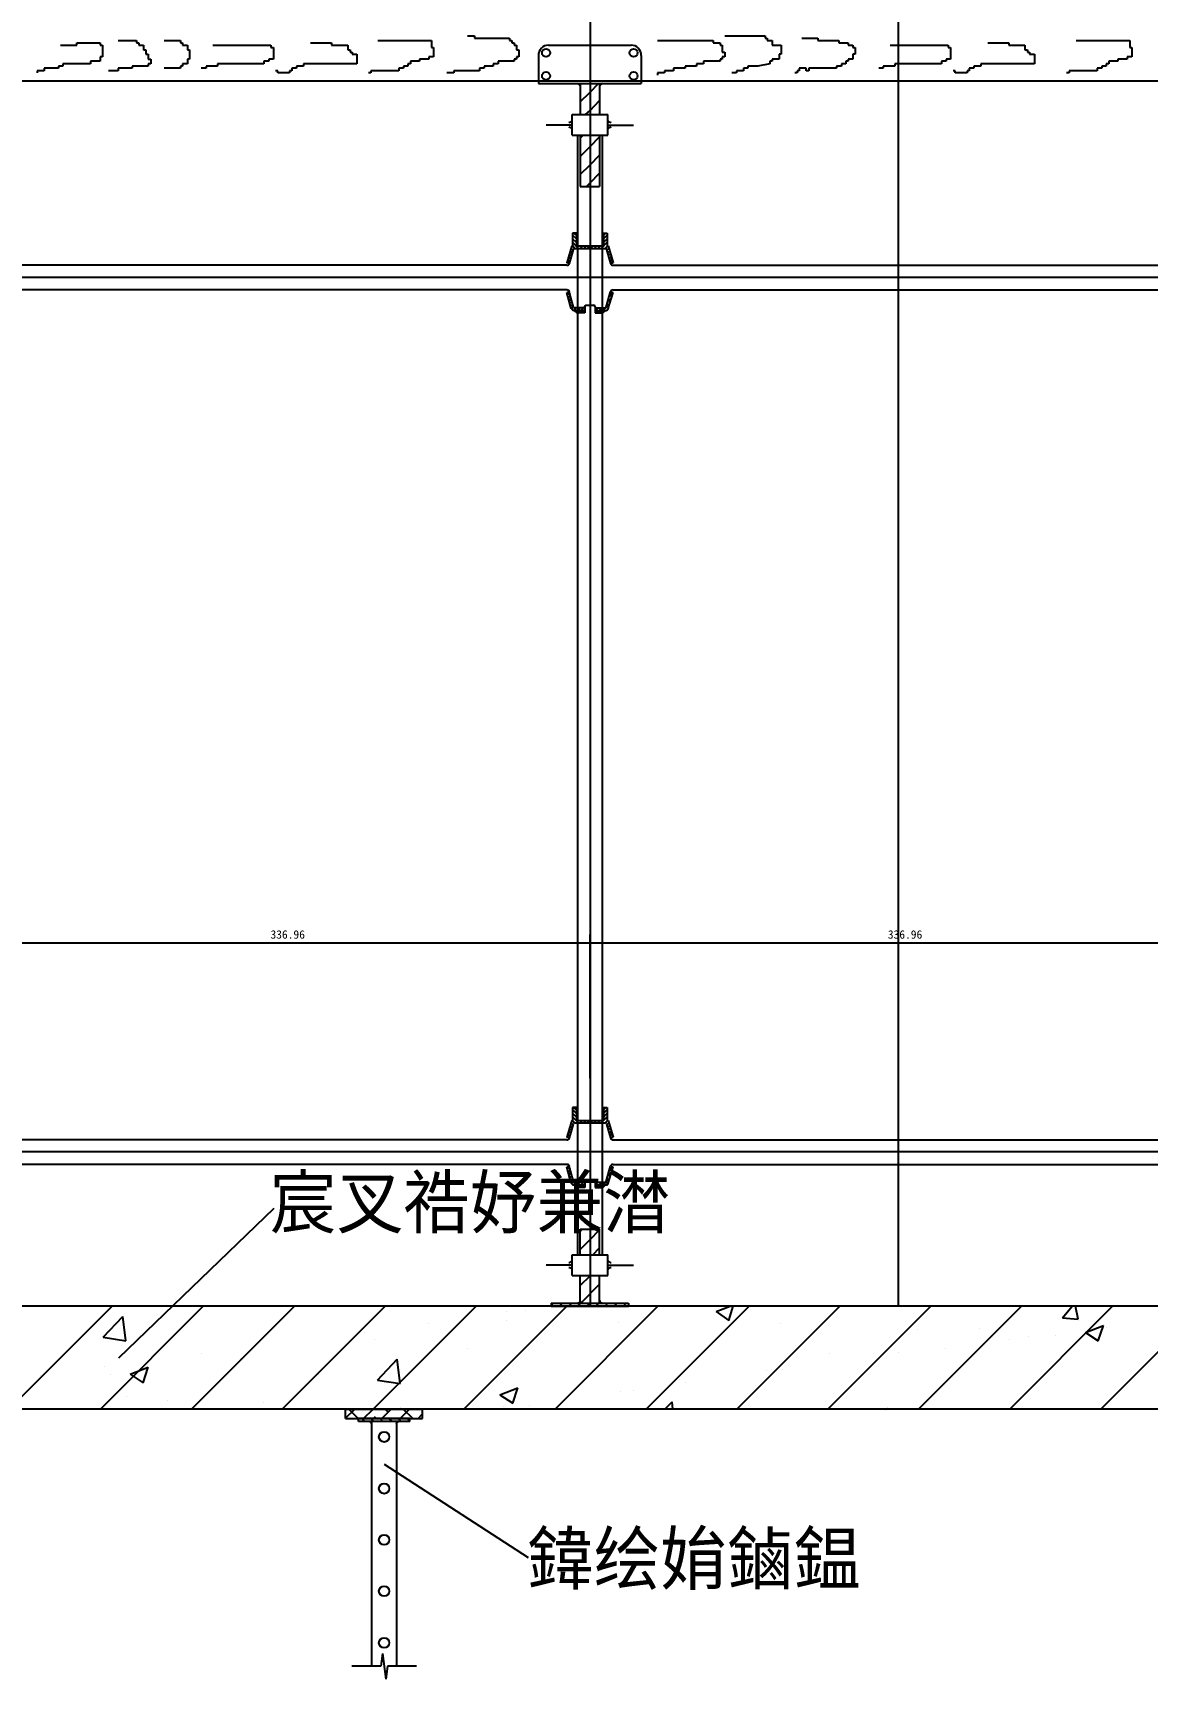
# Model space of a CAD drawing. Header units: metres. Extents: x 0 to 228, y 0 to 136.
# Drawn here: x 58.94 to 89.34, y 37.41 to 82.34 of the extents above; entities that cross this region are included whole.
import ezdxf

# ---------------------------------------------------------------- set-up
doc = ezdxf.new("R2010")
doc.units = ezdxf.units.M
doc.layers.add(' ', color=7, linetype='Continuous')

msp = doc.modelspace()

# ---------------------------------------------------------------- linework, layer by layer
at = {"layer": ' '}
for p, q in [((82.56, 47.59), (82.56, 115.09)), ((74.14, 83.84), (74.14, 47.59)), ((70.8, 82.26), (70.99, 82.26)), ((70.99, 82.26), (70.99, 82.2)), ((77.82, 82.26), (78.72, 82.26)), ((78.72, 82.26), (78.92, 82.26)), ((78.92, 82.26), (78.92, 82.2)), ((59.69, 82.01), (60.13, 82.01)), ((60.13, 82.01), (60.13, 82.07)), ((60.13, 82.07), (60.77, 82.07)), ((60.77, 82.07), (60.77, 82.01)), ((60.77, 82.01), (60.83, 82.01)), ((60.83, 82.01), (60.83, 81.69)), ((61.26, 82.14), (61.7, 82.14)), ((61.7, 82.14), (61.76, 82.14)), ((61.76, 82.14), (61.76, 82.07)), ((61.76, 82.07), (61.83, 82.07)), ((61.83, 82.07), (61.83, 82.01)), ((61.83, 82.01), (61.95, 82.01)), ((61.95, 82.01), (61.95, 81.88)), ((61.95, 81.88), (62.02, 81.88)), ((62.02, 81.88), (62.02, 81.76)), ((62.52, 82.14), (62.96, 82.14)), ((62.96, 82.14), (62.96, 82.07)), ((62.96, 82.07), (63.02, 82.07)), ((63.02, 82.07), (63.02, 82.01)), ((63.02, 82.01), (63.15, 82.01)), ((63.15, 82.01), (63.15, 81.88)), ((63.15, 81.88), (63.21, 81.88)), ((63.21, 81.88), (63.21, 81.63)), ((63.85, 82.01), (65.43, 82.01)), ((65.43, 82.01), (65.43, 81.95)), ((65.43, 81.95), (65.5, 81.95)), ((65.5, 81.95), (65.5, 81.63)), ((66.51, 82.07), (67.08, 82.07)), ((67.08, 82.07), (67.08, 82.01)), ((67.08, 82.01), (67.53, 82.01)), ((67.53, 82.01), (67.53, 81.88)), ((67.53, 81.88), (67.59, 81.88)), ((67.59, 81.88), (67.59, 81.82)), ((67.59, 81.82), (67.65, 81.82)), ((67.65, 81.82), (67.65, 81.76)), ((68.35, 82.14), (69.81, 82.14)), ((69.81, 82.14), (69.81, 81.95)), ((69.81, 81.95), (69.87, 81.95)), ((69.87, 81.95), (69.87, 81.69)), ((70.99, 82.2), (71.94, 82.2)), ((71.94, 82.2), (71.94, 82.14)), ((71.94, 82.14), (72.01, 82.14)), ((72.01, 82.14), (72.01, 82.07)), ((72.01, 82.07), (72.07, 82.07)), ((72.07, 82.07), (72.07, 82.01)), ((72.07, 82.01), (72.13, 82.01)), ((72.13, 82.01), (72.13, 81.88)), ((72.13, 81.88), (72.2, 81.88)), ((72.2, 81.88), (72.2, 81.69)), ((73.01, 82.01), (75.26, 82.01)), ((75.98, 82.14), (77.5, 82.14)), ((77.5, 82.14), (77.5, 82.07)), ((77.5, 82.07), (77.69, 82.07)), ((77.69, 82.07), (77.69, 82.01)), ((77.69, 82.01), (77.75, 82.01)), ((77.75, 82.01), (77.75, 81.82)), ((77.75, 81.82), (77.82, 81.82)), ((77.82, 81.82), (77.82, 81.69)), ((78.92, 82.2), (78.98, 82.2)), ((78.98, 82.2), (78.98, 82.14)), ((78.98, 82.14), (79.11, 82.14)), ((79.11, 82.14), (79.11, 82.01)), ((79.11, 82.01), (79.36, 82.01)), ((79.36, 82.01), (79.36, 81.76)), ((79.92, 82.2), (80.36, 82.2)), ((80.36, 82.2), (80.36, 82.14)), ((80.36, 82.14), (80.93, 82.14)), ((80.93, 82.14), (80.93, 82.07)), ((80.93, 82.07), (81.19, 82.07)), ((81.19, 82.07), (81.19, 82.01)), ((81.19, 82.01), (81.31, 82.01)), ((81.31, 82.01), (81.31, 81.95)), ((81.31, 81.95), (81.38, 81.95)), ((81.38, 81.95), (81.38, 81.76)), ((82.33, 82.01), (83.92, 82.01)), ((83.92, 82.01), (83.92, 81.95)), ((83.92, 81.95), (83.98, 81.95)), ((83.98, 81.95), (83.98, 81.63)), ((85, 82.07), (85.57, 82.07)), ((85.57, 82.07), (85.57, 82.01)), ((85.57, 82.01), (86.01, 82.01)), ((86.01, 82.01), (86.01, 81.88)), ((86.01, 81.88), (86.08, 81.88)), ((86.08, 81.88), (86.08, 81.82)), ((86.08, 81.82), (86.14, 81.82)), ((86.14, 81.82), (86.14, 81.76)), ((87.41, 82.14), (88.87, 82.14)), ((88.87, 82.14), (88.87, 81.95)), ((88.87, 81.95), (88.93, 81.95)), ((88.93, 81.95), (88.93, 81.69)), ((59.63, 81.38), (59.24, 81.38)), ((59.24, 81.38), (59.24, 81.31)), ((59.63, 81.44), (59.63, 81.38)), ((59.75, 81.44), (59.63, 81.44)), ((59.75, 81.5), (59.75, 81.44)), ((60.51, 81.5), (59.75, 81.5)), ((60.51, 81.57), (60.51, 81.5)), ((60.77, 81.57), (60.51, 81.57)), ((60.77, 81.69), (60.77, 81.57)), ((60.83, 81.69), (60.77, 81.69)), ((61.64, 81.38), (61.26, 81.38)), ((61.26, 81.38), (61.26, 81.31)), ((61.64, 81.44), (61.64, 81.38)), ((62.08, 81.44), (61.64, 81.44)), ((62.02, 81.76), (62.08, 81.76)), ((62.08, 81.76), (62.08, 81.63)), ((62.08, 81.63), (62.15, 81.63)), ((62.08, 81.5), (62.08, 81.44)), ((62.15, 81.5), (62.08, 81.5)), ((62.15, 81.63), (62.15, 81.5)), ((62.96, 81.38), (62.52, 81.38)), ((62.96, 81.44), (62.96, 81.38)), ((63.02, 81.44), (62.96, 81.44)), ((63.02, 81.5), (63.02, 81.44)), ((63.15, 81.5), (63.02, 81.5)), ((63.15, 81.63), (63.15, 81.5)), ((63.21, 81.63), (63.15, 81.63)), ((63.66, 81.38), (63.53, 81.38)), ((63.97, 81.44), (63.66, 81.44)), ((63.66, 81.44), (63.66, 81.38)), ((65.24, 81.5), (63.97, 81.5)), ((63.97, 81.5), (63.97, 81.44)), ((65.24, 81.57), (65.24, 81.5)), ((65.37, 81.57), (65.24, 81.57)), ((65.37, 81.63), (65.37, 81.57)), ((65.5, 81.63), (65.37, 81.63)), ((66, 81.38), (66, 81.31)), ((66.13, 81.38), (66, 81.38)), ((66.13, 81.44), (66.13, 81.38)), ((66.32, 81.44), (66.13, 81.44)), ((67.78, 81.5), (66.32, 81.5)), ((66.32, 81.5), (66.32, 81.44)), ((67.65, 81.76), (67.78, 81.76)), ((67.78, 81.76), (67.78, 81.5)), ((68.92, 81.38), (68.92, 81.31)), ((69.05, 81.38), (68.92, 81.38)), ((69.05, 81.44), (69.05, 81.38)), ((69.17, 81.44), (69.05, 81.44)), ((69.17, 81.5), (69.17, 81.44)), ((69.24, 81.5), (69.17, 81.5)), ((69.24, 81.57), (69.24, 81.5)), ((69.49, 81.57), (69.24, 81.57)), ((69.49, 81.63), (69.49, 81.57)), ((69.74, 81.63), (69.49, 81.63)), ((69.74, 81.69), (69.74, 81.63)), ((69.87, 81.69), (69.74, 81.69)), ((71.12, 81.38), (71.12, 81.31)), ((71.25, 81.38), (71.12, 81.38)), ((71.5, 81.44), (71.25, 81.44)), ((71.25, 81.44), (71.25, 81.38)), ((71.5, 81.5), (71.5, 81.44)), ((71.63, 81.5), (71.5, 81.5)), ((71.63, 81.57), (71.63, 81.5)), ((72.07, 81.57), (71.63, 81.57)), ((72.07, 81.63), (72.07, 81.57)), ((72.13, 81.63), (72.07, 81.63)), ((72.13, 81.69), (72.13, 81.63)), ((72.2, 81.69), (72.13, 81.69)), ((72.73, 81.73), (72.73, 80.96)), ((75.54, 81.73), (75.54, 80.96)), ((76.42, 81.38), (76.42, 81.31)), ((76.74, 81.38), (76.42, 81.38)), ((77.05, 81.44), (76.74, 81.44)), ((76.74, 81.44), (76.74, 81.38)), ((77.05, 81.5), (77.05, 81.44)), ((77.24, 81.5), (77.05, 81.5)), ((77.69, 81.57), (77.24, 81.57)), ((77.24, 81.57), (77.24, 81.5)), ((77.69, 81.63), (77.69, 81.57)), ((77.75, 81.63), (77.69, 81.63)), ((77.75, 81.69), (77.75, 81.63)), ((77.82, 81.69), (77.75, 81.69)), ((78.33, 81.38), (78.33, 81.31)), ((78.45, 81.38), (78.33, 81.38)), ((78.72, 81.44), (78.45, 81.44)), ((78.45, 81.44), (78.45, 81.38)), ((79.05, 81.5), (78.72, 81.44)), ((79.05, 81.57), (79.05, 81.5)), ((79.11, 81.57), (79.05, 81.57)), ((79.11, 81.63), (79.11, 81.57)), ((79.3, 81.63), (79.11, 81.63)), ((79.36, 81.76), (79.3, 81.76)), ((79.3, 81.76), (79.3, 81.63)), ((79.85, 81.38), (79.85, 81.31)), ((80.04, 81.38), (79.85, 81.38)), ((80.04, 81.31), (80.04, 81.38)), ((80.11, 81.38), (80.11, 81.31)), ((80.87, 81.38), (80.11, 81.38)), ((80.87, 81.44), (80.87, 81.38)), ((81, 81.44), (80.87, 81.44)), ((81, 81.5), (81, 81.44)), ((81.12, 81.5), (81, 81.5)), ((81.12, 81.57), (81.12, 81.5)), ((81.19, 81.57), (81.12, 81.57)), ((81.19, 81.63), (81.19, 81.57)), ((81.31, 81.63), (81.19, 81.63)), ((81.38, 81.76), (81.31, 81.76)), ((81.31, 81.76), (81.31, 81.63)), ((82.14, 81.38), (82.02, 81.38)), ((82.14, 81.44), (82.14, 81.38)), ((82.46, 81.44), (82.14, 81.44)), ((83.73, 81.5), (82.46, 81.5)), ((82.46, 81.5), (82.46, 81.44)), ((83.73, 81.57), (83.73, 81.5)), ((83.86, 81.57), (83.73, 81.57)), ((83.86, 81.63), (83.86, 81.57)), ((83.98, 81.63), (83.86, 81.63)), ((84.62, 81.38), (84.49, 81.38)), ((84.49, 81.38), (84.49, 81.31)), ((84.62, 81.44), (84.62, 81.38)), ((84.81, 81.44), (84.62, 81.44)), ((86.27, 81.5), (84.81, 81.5)), ((84.81, 81.5), (84.81, 81.44)), ((86.14, 81.76), (86.27, 81.76)), ((86.27, 81.76), (86.27, 81.5)), ((87.98, 81.38), (87.98, 81.31)), ((88.11, 81.38), (87.98, 81.38)), ((88.23, 81.44), (88.11, 81.44)), ((88.11, 81.44), (88.11, 81.38)), ((88.23, 81.5), (88.23, 81.44)), ((88.3, 81.5), (88.23, 81.5)), ((88.3, 81.57), (88.3, 81.5)), ((88.55, 81.57), (88.3, 81.57)), ((88.55, 81.63), (88.55, 81.57)), ((88.8, 81.63), (88.55, 81.63)), ((88.8, 81.69), (88.8, 81.63)), ((88.93, 81.69), (88.8, 81.69)), ((128.89, 81.03), (36.23, 81.03)), ((59.05, 81.31), (59.05, 81.25)), ((59.24, 81.31), (59.05, 81.31)), ((61.26, 81.31), (61, 81.31)), ((65.62, 81.31), (65.56, 81.31)), ((65.62, 81.25), (65.62, 81.31)), ((65.94, 81.25), (65.62, 81.25)), ((65.94, 81.31), (65.94, 81.25)), ((66, 81.31), (65.94, 81.31)), ((68.16, 81.25), (68.09, 81.25)), ((68.92, 81.31), (68.16, 81.31)), ((68.16, 81.31), (68.16, 81.25)), ((70.42, 81.25), (70.23, 81.25)), ((70.42, 81.31), (70.42, 81.25)), ((71.12, 81.31), (70.42, 81.31)), ((72.73, 80.96), (75.54, 80.96)), ((73.87, 80.96), (73.87, 80.12)), ((74.14, 80.73), (74.37, 80.96)), ((74.4, 80.96), (74.4, 80.12)), ((76.17, 81.25), (75.98, 81.25)), ((75.98, 81.25), (75.98, 81.19)), ((76.17, 81.31), (76.17, 81.25)), ((76.42, 81.31), (76.17, 81.31)), ((78.14, 81.25), (78.01, 81.25)), ((78.14, 81.31), (78.14, 81.25)), ((78.33, 81.31), (78.14, 81.31)), ((79.79, 81.25), (79.73, 81.25)), ((79.79, 81.31), (79.79, 81.25)), ((79.85, 81.31), (79.79, 81.31)), ((80.11, 81.31), (80.04, 81.31)), ((84.11, 81.31), (84.05, 81.31)), ((84.11, 81.25), (84.11, 81.31)), ((84.43, 81.25), (84.11, 81.25)), ((84.43, 81.31), (84.43, 81.25)), ((84.49, 81.31), (84.43, 81.31)), ((87.22, 81.25), (87.15, 81.25)), ((87.98, 81.31), (87.22, 81.31)), ((87.22, 81.31), (87.22, 81.25)), ((73.87, 80.46), (74.14, 80.73)), ((74.14, 80.23), (74.4, 80.5)), ((73.65, 79.55), (73.65, 80.12)), ((73.65, 80.12), (74.63, 80.12)), ((74.02, 80.12), (74.14, 80.23)), ((74.63, 79.55), (74.63, 80.12)), ((73.65, 79.83), (72.94, 79.83)), ((73.65, 79.55), (74.63, 79.55)), ((73.8, 79.55), (73.8, 48.99)), ((73.87, 79.55), (73.87, 78.15)), ((73.87, 79.47), (73.95, 79.55)), ((74.4, 79.55), (74.4, 78.15)), ((74.47, 79.55), (74.47, 48.99)), ((74.63, 79.83), (75.33, 79.83)), ((73.87, 78.97), (74.14, 79.24)), ((74.14, 79.24), (74.4, 79.51)), ((73.87, 78.48), (74.14, 78.74)), ((74.14, 78.74), (74.4, 79.01)), ((74.04, 78.15), (74.14, 78.25)), ((74.14, 78.25), (74.4, 78.52)), ((73.87, 78.15), (74.4, 78.15)), ((73.66, 76.88), (73.66, 76.53)), ((73.77, 76.88), (73.66, 76.88)), ((73.77, 76.82), (73.7, 76.88)), ((73.77, 76.88), (73.77, 76.53)), ((74.51, 76.88), (74.51, 76.53)), ((74.51, 76.88), (74.61, 76.88)), ((74.51, 76.82), (74.57, 76.88)), ((74.61, 76.88), (74.61, 76.53)), ((73.64, 76.53), (73.51, 76.07)), ((73.68, 76.43), (73.57, 76.05)), ((73.65, 76.33), (73.6, 76.39)), ((73.68, 76.41), (73.62, 76.47)), ((73.64, 76.53), (73.66, 76.53)), ((73.77, 76.72), (73.66, 76.82)), ((73.77, 76.62), (73.66, 76.72)), ((73.8, 76.49), (73.66, 76.63)), ((73.73, 76.46), (73.66, 76.53)), ((73.72, 76.46), (74.56, 76.46)), ((73.77, 76.53), (74.51, 76.53)), ((73.83, 76.46), (73.8, 76.49)), ((73.93, 76.46), (73.86, 76.53)), ((74.03, 76.46), (73.96, 76.53)), ((74.12, 76.46), (74.05, 76.53)), ((74.15, 76.46), (74.22, 76.53)), ((74.25, 76.46), (74.32, 76.53)), ((74.35, 76.46), (74.42, 76.53)), ((74.45, 76.46), (74.47, 76.49)), ((74.47, 76.49), (74.61, 76.63)), ((74.51, 76.72), (74.61, 76.82)), ((74.51, 76.62), (74.61, 76.72)), ((74.55, 76.46), (74.62, 76.53)), ((74.59, 76.43), (74.7, 76.05)), ((74.6, 76.41), (74.66, 76.47)), ((74.61, 76.53), (74.64, 76.53)), ((74.62, 76.33), (74.68, 76.39)), ((74.64, 76.53), (74.77, 76.07)), ((73.51, 76), (57.92, 76)), ((73.52, 76.07), (73.51, 76.08)), ((73.53, 76.07), (73.51, 76.07)), ((73.58, 76.1), (73.53, 76.16)), ((73.61, 76.18), (73.55, 76.24)), ((73.63, 76.26), (73.57, 76.31)), ((74.64, 76.26), (74.7, 76.31)), ((74.67, 76.18), (74.72, 76.24)), ((74.69, 76.1), (74.74, 76.16)), ((74.75, 76.07), (74.77, 76.07)), ((74.76, 76.07), (74.77, 76.08)), ((74.77, 76), (90.35, 76)), ((124.68, 75.67), (40.44, 75.67)), ((73.51, 75.33), (57.92, 75.33)), ((73.53, 75.26), (73.51, 75.26)), ((73.63, 74.82), (73.51, 75.26)), ((73.52, 75.19), (73.57, 75.24)), ((73.55, 75.12), (73.6, 75.17)), ((73.69, 74.86), (73.57, 75.28)), ((73.57, 75.04), (73.62, 75.1)), ((74.58, 74.86), (74.7, 75.28)), ((74.62, 75), (74.73, 75.1)), ((74.64, 74.82), (74.77, 75.26)), ((74.66, 75.14), (74.76, 75.24)), ((74.75, 75.26), (74.77, 75.26)), ((74.77, 75.33), (90.35, 75.33)), ((73.59, 74.96), (73.65, 75.02)), ((73.61, 74.88), (73.67, 74.94)), ((73.63, 74.81), (73.69, 74.86)), ((73.69, 74.77), (73.76, 74.84)), ((74, 74.77), (73.7, 74.77)), ((73.79, 74.7), (73.72, 74.77)), ((74, 74.84), (73.73, 74.84)), ((73.79, 74.77), (73.8, 74.77)), ((74, 74.7), (73.79, 74.7)), ((73.8, 74.77), (73.86, 74.84)), ((73.89, 74.77), (73.96, 74.84)), ((73.99, 74.77), (74, 74.77)), ((74, 74.87), (74, 74.77)), ((74, 74.77), (74, 74.7)), ((74.03, 74.91), (74.24, 74.91)), ((74.28, 74.87), (74.28, 74.77)), ((74.28, 74.84), (74.55, 74.84)), ((74.28, 74.77), (74.28, 74.7)), ((74.28, 74.77), (74.58, 74.77)), ((74.28, 74.7), (74.49, 74.7)), ((74.29, 74.77), (74.36, 74.84)), ((74.39, 74.77), (74.46, 74.84)), ((74.49, 74.77), (74.56, 74.84)), ((74.49, 74.7), (74.56, 74.77)), ((74.58, 74.86), (74.69, 74.97)), ((74.59, 74.77), (74.65, 74.83)), ((73.64, 52.66), (73.51, 52.2)), ((73.68, 52.54), (73.62, 52.6)), ((73.64, 52.66), (73.66, 52.66)), ((73.77, 53.01), (73.66, 53.01)), ((73.66, 53.01), (73.66, 52.66)), ((73.77, 52.85), (73.66, 52.96)), ((73.77, 52.75), (73.66, 52.86)), ((73.8, 52.62), (73.66, 52.76)), ((73.73, 52.59), (73.66, 52.66)), ((73.77, 52.95), (73.7, 53.01)), ((73.72, 52.59), (74.56, 52.59)), ((73.77, 53.01), (73.77, 52.66)), ((73.77, 52.66), (74.51, 52.66)), ((73.83, 52.59), (73.8, 52.62)), ((73.93, 52.59), (73.86, 52.66)), ((74.03, 52.59), (73.96, 52.66)), ((74.12, 52.59), (74.05, 52.66)), ((74.15, 52.59), (74.22, 52.66)), ((74.25, 52.59), (74.32, 52.66)), ((74.35, 52.59), (74.42, 52.66)), ((74.45, 52.59), (74.47, 52.62)), ((74.47, 52.62), (74.61, 52.76)), ((74.51, 53.01), (74.61, 53.01)), ((74.51, 53.01), (74.51, 52.66)), ((74.51, 52.95), (74.57, 53.01)), ((74.51, 52.85), (74.61, 52.96)), ((74.51, 52.75), (74.61, 52.86)), ((74.55, 52.59), (74.62, 52.66)), ((74.6, 52.54), (74.66, 52.6)), ((74.61, 53.01), (74.61, 52.66)), ((74.61, 52.66), (74.64, 52.66)), ((74.64, 52.66), (74.77, 52.2)), ((73.51, 52.13), (57.92, 52.13)), ((73.52, 52.2), (73.51, 52.21)), ((73.53, 52.2), (73.51, 52.2)), ((73.58, 52.24), (73.53, 52.29)), ((73.61, 52.31), (73.55, 52.37)), ((73.68, 52.56), (73.57, 52.18)), ((73.63, 52.39), (73.57, 52.45)), ((73.65, 52.47), (73.6, 52.52)), ((74.59, 52.56), (74.7, 52.18)), ((74.62, 52.47), (74.68, 52.52)), ((74.64, 52.39), (74.7, 52.45)), ((74.67, 52.31), (74.72, 52.37)), ((74.69, 52.24), (74.74, 52.29)), ((74.75, 52.2), (74.77, 52.2)), ((74.76, 52.2), (74.77, 52.21)), ((74.77, 52.13), (90.35, 52.13)), ((124.68, 51.8), (40.44, 51.8)), ((73.51, 51.46), (57.92, 51.46)), ((73.63, 50.95), (73.51, 51.39)), ((73.53, 51.39), (73.51, 51.39)), ((73.52, 51.33), (73.57, 51.37)), ((73.55, 51.25), (73.6, 51.3)), ((73.69, 50.99), (73.57, 51.41)), ((73.57, 51.17), (73.62, 51.23)), ((74.58, 50.99), (74.7, 51.41)), ((74.62, 51.13), (74.73, 51.24)), ((74.64, 50.95), (74.77, 51.39)), ((74.66, 51.27), (74.76, 51.38)), ((74.75, 51.39), (74.77, 51.39)), ((74.77, 51.46), (90.35, 51.46)), ((73.59, 51.09), (73.65, 51.15)), ((73.61, 51.02), (73.67, 51.07)), ((73.63, 50.94), (73.69, 51)), ((73.69, 50.9), (73.76, 50.97)), ((74, 50.9), (73.7, 50.9)), ((73.79, 50.83), (73.72, 50.9)), ((74, 50.97), (73.73, 50.97)), ((73.79, 50.9), (73.8, 50.91)), ((74, 50.83), (73.79, 50.83)), ((73.8, 50.91), (73.86, 50.97)), ((73.89, 50.9), (73.96, 50.97)), ((73.99, 50.9), (74, 50.9)), ((74, 51), (74, 50.9)), ((74, 50.9), (74, 50.83)), ((74.03, 51.04), (74.24, 51.04)), ((74.28, 51), (74.28, 50.9)), ((74.28, 50.97), (74.55, 50.97)), ((74.28, 50.9), (74.58, 50.9)), ((74.28, 50.9), (74.28, 50.83)), ((74.28, 50.83), (74.49, 50.83)), ((74.29, 50.9), (74.36, 50.97)), ((74.39, 50.9), (74.46, 50.97)), ((74.49, 50.9), (74.56, 50.97)), ((74.49, 50.83), (74.56, 50.9)), ((74.58, 50.99), (74.69, 51.1)), ((74.59, 50.9), (74.65, 50.96)), ((61.28, 46.18), (65.52, 50.26)), ((73.87, 48.99), (73.87, 49.69)), ((73.87, 49.69), (74.4, 49.69)), ((73.87, 49.64), (73.92, 49.69)), ((74.14, 49.41), (74.4, 49.67)), ((74.4, 48.99), (74.4, 49.69)), ((73.65, 48.43), (73.65, 48.99)), ((73.65, 48.99), (74.63, 48.99)), ((73.87, 49.14), (74.14, 49.41)), ((74.22, 48.99), (74.4, 49.18)), ((74.63, 48.43), (74.63, 48.99)), ((73.65, 48.71), (72.94, 48.71)), ((74.63, 48.71), (75.33, 48.71)), ((73.65, 48.43), (74.63, 48.43)), ((73.87, 47.67), (73.87, 48.43)), ((73.87, 48.15), (74.15, 48.43)), ((73.89, 47.67), (74.4, 48.19)), ((74.4, 47.67), (74.4, 48.43)), ((73.08, 47.67), (73.08, 47.59)), ((73.08, 47.67), (75.19, 47.67)), ((73.08, 47.61), (73.14, 47.67)), ((73.31, 47.59), (73.39, 47.67)), ((73.56, 47.59), (73.64, 47.67)), ((73.8, 47.59), (73.89, 47.67)), ((74.05, 47.59), (74.14, 47.67)), ((74.3, 47.59), (74.38, 47.67)), ((74.38, 47.67), (74.4, 47.69)), ((74.55, 47.59), (74.63, 47.67)), ((74.8, 47.59), (74.88, 47.67)), ((75.05, 47.59), (75.13, 47.67)), ((75.19, 47.67), (75.19, 47.59)), ((128.89, 47.59), (36.23, 47.59)), ((58.29, 44.78), (61.1, 47.59)), ((60.78, 44.78), (63.58, 47.59)), ((60.85, 46.74), (61.39, 47.31)), ((61.47, 46.64), (61.39, 47.31)), ((63.26, 44.78), (66.07, 47.59)), ((65.74, 44.78), (68.55, 47.59)), ((68.22, 44.78), (71.03, 47.59)), ((70.7, 44.78), (73.51, 47.59)), ((71.85, 47.43), (71.85, 47.43)), ((71.86, 47.19), (71.86, 47.19)), ((72.39, 47.46), (72.39, 47.46)), ((73.08, 47.59), (75.19, 47.59)), ((73.19, 44.78), (75.99, 47.59)), ((75.6, 47.27), (75.6, 47.27)), ((75.67, 44.78), (78.48, 47.59)), ((77.58, 47.44), (77.97, 47.59)), ((77.58, 47.44), (77.93, 47.2)), ((77.93, 47.2), (78.05, 47.59)), ((78.15, 44.78), (80.96, 47.59)), ((80.63, 44.78), (83.44, 47.59)), ((83.11, 44.78), (85.92, 47.59)), ((85.6, 44.78), (88.4, 47.59)), ((87.04, 47.27), (87.3, 47.59)), ((87.04, 47.27), (87.46, 47.23)), ((87.46, 47.23), (87.39, 47.59)), ((88.08, 44.78), (90.89, 47.59)), ((89.11, 47.58), (89.11, 47.58)), ((60.85, 46.74), (61.47, 46.64)), ((67.98, 46.88), (67.98, 46.88)), ((69.73, 47.11), (69.73, 47.11)), ((74.91, 47.13), (74.91, 47.13)), ((79.34, 47.12), (79.34, 47.12)), ((83.09, 46.96), (83.09, 46.96)), ((84.78, 46.99), (84.78, 46.99)), ((86.12, 46.77), (86.12, 46.77)), ((86.84, 46.8), (86.84, 46.8)), ((87.66, 46.87), (88.16, 47.06)), ((87.66, 46.87), (88.01, 46.64)), ((88.01, 46.64), (88.16, 47.06)), ((88.25, 47.02), (88.25, 47.02)), ((63.54, 46.29), (63.54, 46.29)), ((68.26, 46.69), (68.26, 46.69)), ((70.81, 46.43), (70.81, 46.43)), ((80.68, 46.29), (80.68, 46.29)), ((82.57, 46.32), (82.57, 46.32)), ((83.83, 46.44), (83.83, 46.44)), ((85.59, 46.67), (85.59, 46.67)), ((60.88, 45.94), (60.88, 45.94)), ((61.59, 45.73), (62.08, 45.92)), ((61.94, 45.5), (62.08, 45.92)), ((64.61, 46.16), (64.61, 46.16)), ((68.34, 45.57), (68.88, 46.14)), ((68.96, 45.48), (68.88, 46.14)), ((79.4, 45.85), (79.4, 45.85)), ((59.13, 45.71), (59.13, 45.71)), ((61.06, 45.72), (61.06, 45.72)), ((61.59, 45.73), (61.94, 45.5)), ((66.72, 45.72), (66.72, 45.72)), ((68.34, 45.57), (68.96, 45.48)), ((76.59, 45.59), (76.59, 45.59)), ((76.74, 45.5), (76.74, 45.5)), ((78.97, 45.82), (78.97, 45.82)), ((61.48, 45.12), (61.48, 45.12)), ((62.62, 45.02), (62.62, 45.02)), ((65.23, 44.97), (65.23, 44.97)), ((71.68, 45.17), (72.17, 45.36)), ((71.68, 45.17), (72.03, 44.94)), ((72.03, 44.94), (72.17, 45.36)), ((74.98, 45.27), (74.98, 45.27)), ((75.32, 45.3), (75.32, 45.3)), ((76.18, 44.78), (76.38, 44.98)), ((76.4, 44.78), (76.38, 44.98)), ((128.89, 44.78), (36.23, 44.78)), ((67.47, 44.78), (69.57, 44.78)), ((67.47, 44.52), (67.47, 44.78)), ((67.47, 44.53), (67.72, 44.78)), ((67.47, 44.52), (69.57, 44.52)), ((67.81, 44.52), (67.56, 44.78)), ((69.22, 44.52), (67.82, 44.52)), ((67.82, 44.44), (67.82, 44.52)), ((67.99, 44.44), (67.91, 44.52)), ((67.96, 44.52), (68.22, 44.78)), ((68.24, 44.44), (68.16, 44.52)), ((68.3, 44.52), (68.26, 44.57)), ((68.49, 44.44), (68.41, 44.52)), ((68.46, 44.52), (68.71, 44.78)), ((68.63, 44.7), (68.55, 44.78)), ((68.74, 44.44), (68.65, 44.52)), ((68.99, 44.44), (68.9, 44.52)), ((68.96, 44.52), (69.21, 44.78)), ((68.97, 44.81), (68.97, 44.81)), ((69.3, 44.52), (69.04, 44.78)), ((69.22, 44.45), (69.15, 44.52)), ((69.22, 44.44), (69.22, 44.52)), ((69.45, 44.52), (69.57, 44.65)), ((69.57, 44.74), (69.54, 44.78)), ((69.57, 44.52), (69.57, 44.78)), ((71.78, 44.85), (71.78, 44.85)), ((72.49, 44.89), (72.49, 44.89)), ((82.2, 44.78), (82.26, 44.8)), ((82.25, 44.78), (82.26, 44.8)), ((69.22, 44.44), (67.82, 44.44)), ((68.18, 44.44), (68.18, 37.76)), ((68.86, 44.44), (68.86, 37.76)), ((68.52, 43.28), (72.45, 40.73)), ((68.43, 37.76), (67.64, 37.76)), ((68.48, 38.11), (68.43, 37.76)), ((68.48, 38.11), (68.57, 37.41)), ((68.61, 37.76), (68.57, 37.41)), ((69.4, 37.76), (68.61, 37.76))]:
    msp.add_line(p, q, dxfattribs=at)
for centre, radius in [((72.94, 81.8), 0.11), ((75.33, 81.8), 0.11), ((72.94, 81.17), 0.11), ((75.33, 81.17), 0.11), ((68.52, 44.02), 0.14), ((68.52, 42.61), 0.14), ((68.52, 41.21), 0.14), ((68.52, 39.81), 0.14), ((68.52, 38.4), 0.14)]:
    msp.add_circle(centre, radius, dxfattribs=at)
for centre, radius, start, end in [((73.01, 81.73), 0.28, 90, 180), ((75.26, 81.73), 0.28, 0, 90), ((73.79, 80.87), 0.09, 10.76, 89.63), ((74.49, 80.87), 0.09, 90.37, 169.24), ((73.56, 80), 0.1, 272.5, 334.88), ((73.56, 79.67), 0.1, 25.12, 87.5), ((74.72, 80), 0.1, 205.12, 267.5), ((74.72, 79.67), 0.1, 92.5, 154.88), ((73.72, 76.42), 0.04, 90, 164.05), ((74.56, 76.42), 0.04, 15.95, 90), ((73.51, 76.07), 0.07, 270, 344.05), ((73.53, 76.14), 0.07, 270, 344.05), ((74.75, 76.14), 0.07, 195.95, 270), ((74.77, 76.07), 0.07, 195.95, 270), ((73.51, 75.26), 0.07, 15.95, 90), ((73.53, 75.19), 0.07, 15.95, 90), ((74.75, 75.19), 0.07, 90, 164.05), ((74.77, 75.26), 0.07, 90, 164.05), ((73.7, 74.84), 0.07, 195.95, 270), ((73.73, 74.87), 0.04, 195.95, 270), ((74.03, 74.87), 0.04, 90, 180), ((74.24, 74.87), 0.04, 0, 90), ((74.55, 74.87), 0.04, 270, 344.05), ((74.58, 74.84), 0.07, 270, 344.05), ((73.72, 52.56), 0.04, 90, 164.05), ((74.56, 52.56), 0.04, 15.95, 90), ((73.51, 52.2), 0.07, 270, 344.05), ((73.53, 52.27), 0.07, 270, 344.05), ((74.75, 52.27), 0.07, 195.95, 270), ((74.77, 52.2), 0.07, 195.95, 270), ((73.51, 51.39), 0.07, 15.95, 90), ((73.53, 51.32), 0.07, 15.95, 90), ((74.75, 51.32), 0.07, 90, 164.05), ((74.77, 51.39), 0.07, 90, 164.05), ((73.7, 50.97), 0.07, 195.95, 270), ((73.73, 51), 0.04, 195.95, 270), ((74.03, 51), 0.04, 90, 180), ((74.24, 51), 0.04, 0, 90), ((74.55, 51), 0.04, 270, 344.05), ((74.58, 50.97), 0.07, 270, 344.05), ((73.56, 48.88), 0.1, 272.5, 334.88), ((73.56, 48.54), 0.1, 25.12, 87.5), ((74.72, 48.88), 0.1, 205.12, 267.5), ((74.72, 48.54), 0.1, 92.5, 154.88), ((73.79, 47.76), 0.09, 270.37, 349.24), ((74.49, 47.76), 0.09, 190.76, 269.63), ((68.1, 44.35), 0.09, 10.76, 89.63), ((68.94, 44.35), 0.09, 90.37, 169.24)]:
    msp.add_arc(centre, radius, start, end, dxfattribs=at)
for points in [[(73.87, 80.89), (73.87, 80.96), (73.79, 80.96)], [(74.4, 80.89), (74.4, 80.96), (74.49, 80.96)], [(73.65, 79.96), (73.65, 79.91), (73.56, 79.91)], [(73.65, 79.71), (73.65, 79.76), (73.56, 79.76)], [(74.63, 79.96), (74.63, 79.91), (74.71, 79.91)], [(74.63, 79.71), (74.63, 79.76), (74.71, 79.76)], [(74, 74.77), (73.72, 74.77), (74, 74.7), (73.79, 74.7)], [(74.28, 74.77), (74.56, 74.77), (74.28, 74.7), (74.49, 74.7)], [(74, 50.9), (73.72, 50.9), (74, 50.83), (73.79, 50.83)], [(74.28, 50.9), (74.56, 50.9), (74.28, 50.83), (74.49, 50.83)], [(73.65, 48.83), (73.65, 48.78), (73.56, 48.78)], [(73.65, 48.58), (73.65, 48.64), (73.56, 48.64)], [(74.63, 48.83), (74.63, 48.78), (74.71, 48.78)], [(74.63, 48.58), (74.63, 48.64), (74.71, 48.64)], [(73.87, 47.74), (73.87, 47.67), (73.79, 47.67)], [(74.4, 47.74), (74.4, 47.67), (74.49, 47.67)], [(68.18, 44.37), (68.18, 44.44), (68.1, 44.44)], [(68.86, 44.37), (68.86, 44.44), (68.94, 44.44)]]:
    msp.add_solid(points, dxfattribs=at)
for p, q in [((74.14, 53.81), (74.14, 57.73)), ((74.14, 53.81), (74.14, 57.73)), ((74.14, 57.5), (57.29, 57.5)), ((90.99, 57.5), (74.14, 57.5))]:
    msp.add_line(p, q)

# ---------------------------------------------------------------- texts
for s, height, p in [('336.96', 0.23, (65.42, 57.62)), ('336.96', 0.23, (82.27, 57.62)), ('宸叉祰妤兼澘', 1.4, (65.4, 49.73)), ('鍏绘姢鏀鎾', 1.4, (72.42, 40))]:
    msp.add_text(s, height=height).set_placement(p)

doc.saveas('drawing.dxf')
